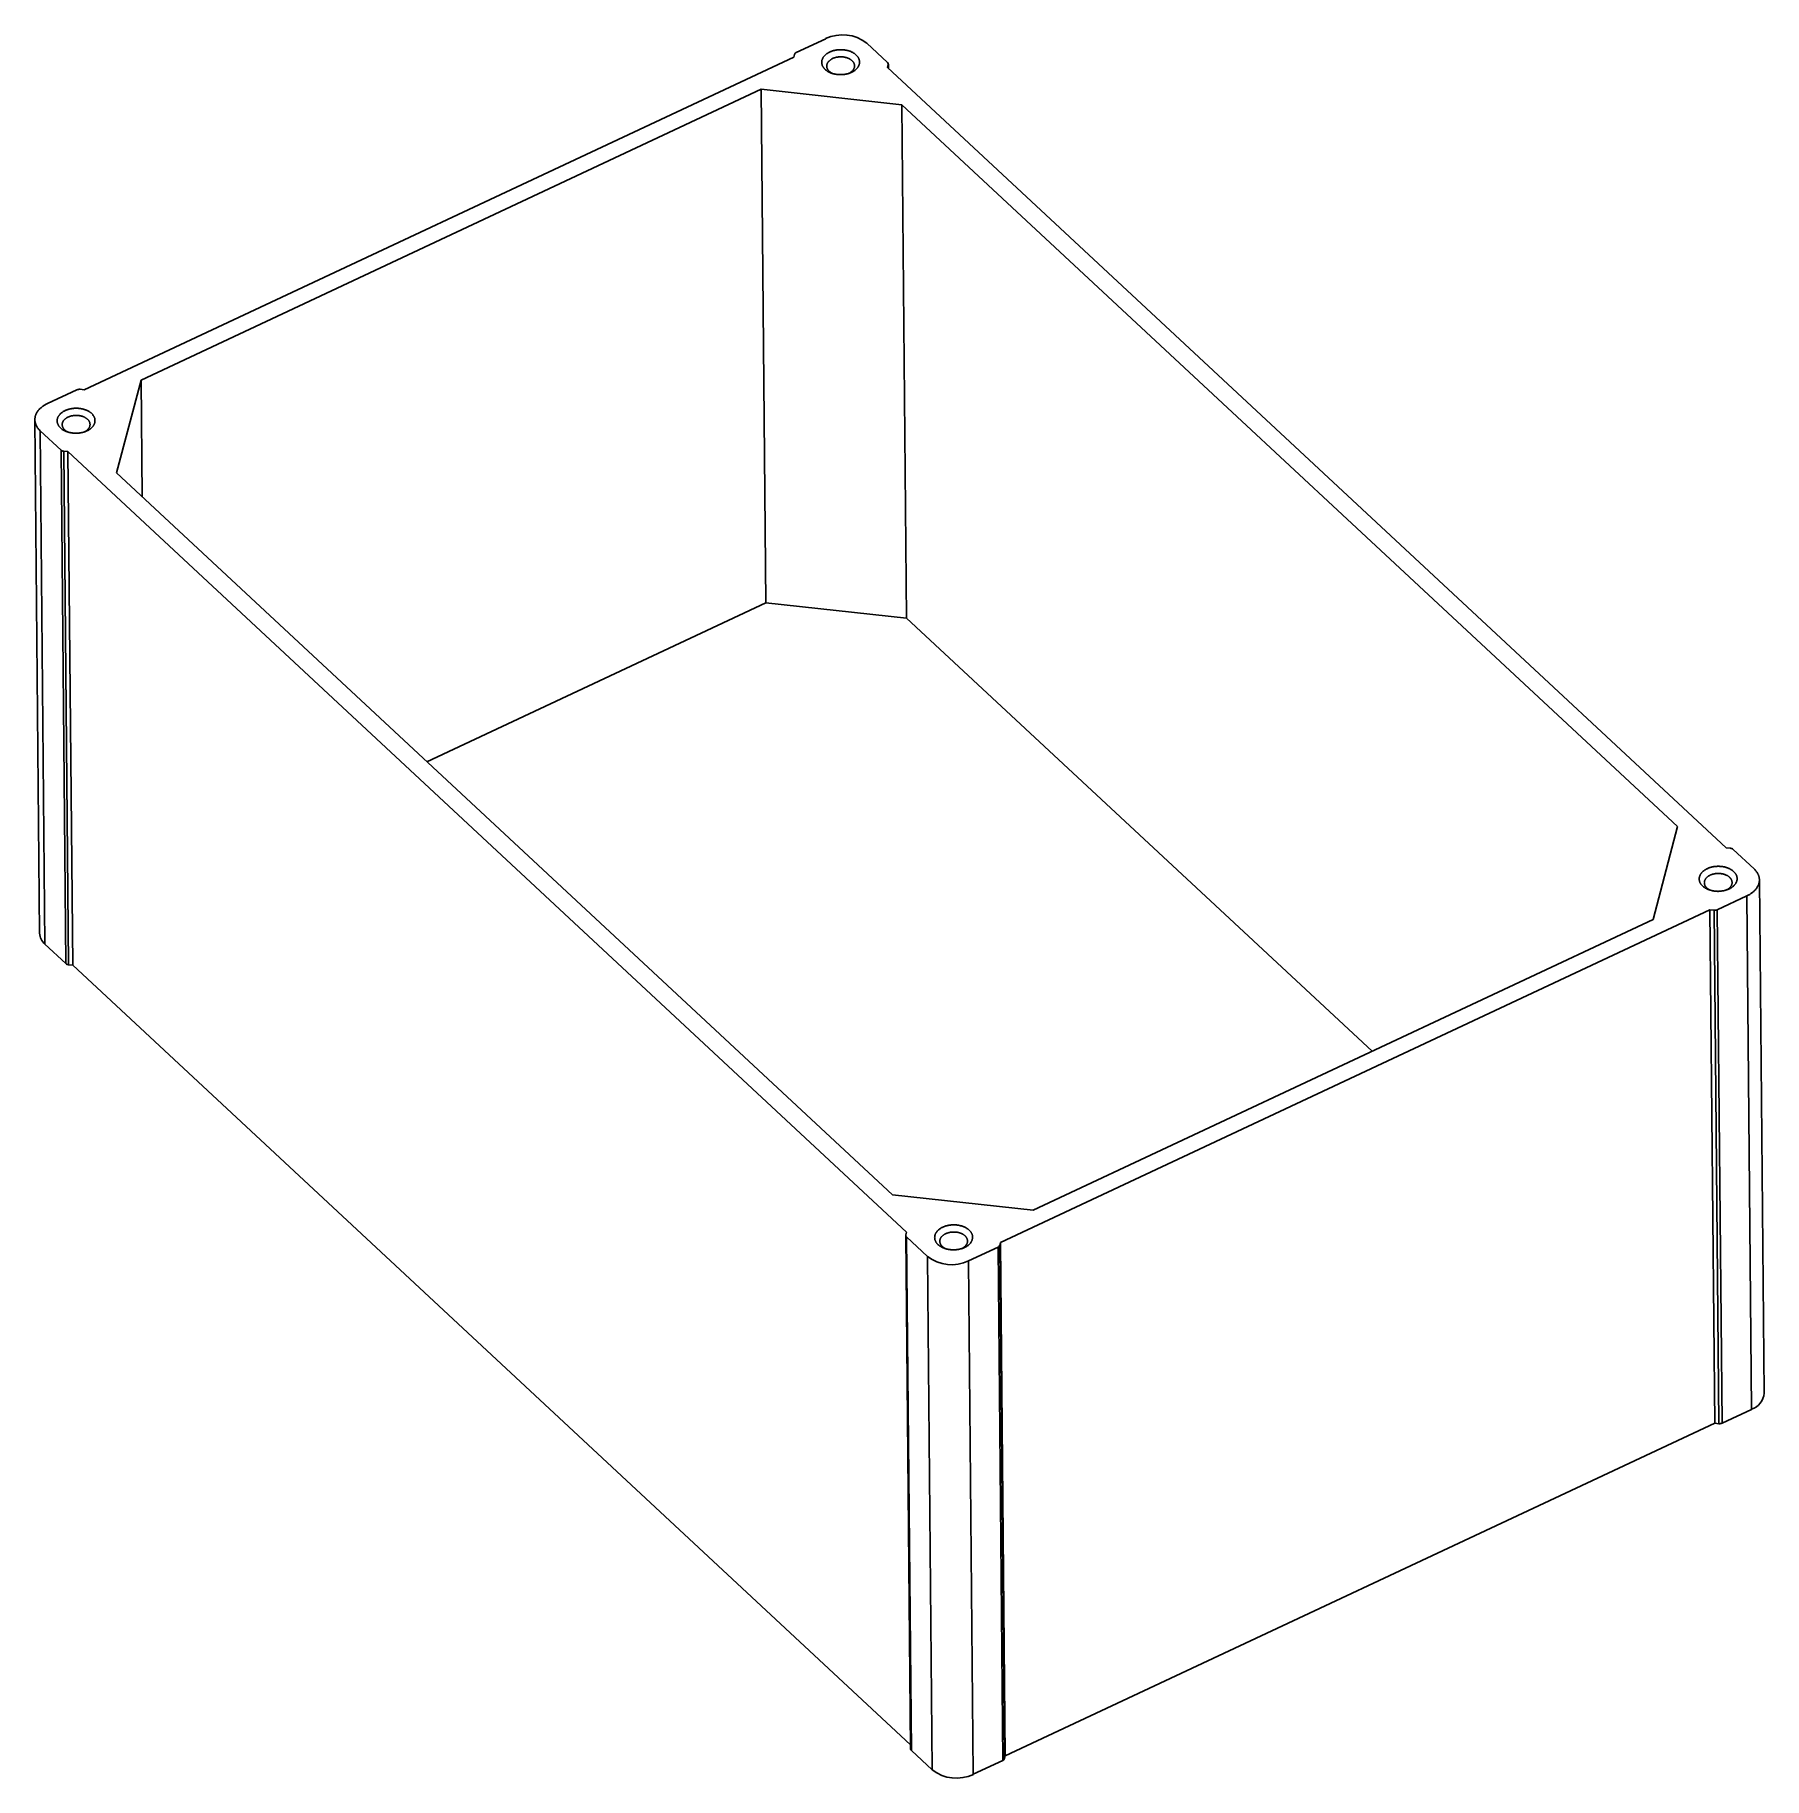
# Model space of a CAD drawing. Header units: millimetres. Extents: x -103 to 103, y -103 to 103.
import ezdxf

# ---------------------------------------------------------------- set-up
doc = ezdxf.new("R2010")
doc.units = ezdxf.units.MM

msp = doc.modelspace()

# ---------------------------------------------------------------- linework, layer by layer
at = {"color": 7, "linetype": 'Continuous', "lineweight": 25}
for p, q in [((-12.27, 101.37), (-8.76, 103.01)), ((-3.89, 102.48), (-1.42, 100.18)), ((-96.79, 61.34), (-12.56, 100.83)), ((-12.56, 100.83), (-12.48, 101.15)), ((-1.33, 99.94), (-1.42, 99.61)), ((-1.42, 99.61), (98.16, 6.96)), ((-1.33, 99.53), (-1.33, 99.94)), ((-1.32, 99.52), (-1.32, 99.99)), ((-90.03, 62.49), (-16.44, 97)), ((-16.44, 97), (0.28, 95.17)), ((-15.87, 36.05), (-16.44, 97)), ((0.28, 95.17), (92.37, 9.48)), ((0.85, 34.22), (0.28, 95.17)), ((-92.94, 51.46), (-90.03, 62.49)), ((-89.91, 48.64), (-90.03, 62.49)), ((-101.16, 59.69), (-97.65, 61.34)), ((-97.28, 61.39), (-96.79, 61.34)), ((-102.65, 57.78), (-102.08, -3.17)), ((-99.54, 54.17), (-102.01, 56.47)), ((-101.45, -4.48), (-102.01, 56.47)), ((-98.98, -6.77), (-99.54, 54.17)), ((-98.72, 53.99), (-99.22, 54.04)), ((-98.65, -6.91), (-99.22, 54.04)), ((0.85, -38.66), (-98.72, 53.99)), ((-98.16, -6.96), (-98.72, 53.99)), ((-0.85, -34.22), (-92.94, 51.46)), ((-56.1, 17.19), (-15.87, 36.05)), ((-15.87, 36.05), (0.85, 34.22)), ((0.85, 34.22), (56.1, -17.19)), ((92.37, 9.48), (89.47, -1.54)), ((98.16, 6.96), (98.65, 6.91)), ((98.98, 6.77), (101.45, 4.48)), ((102.65, -57.78), (102.08, 3.17)), ((100.6, 1.26), (97.09, -0.39)), ((101.16, -59.69), (100.6, 1.26)), ((96.22, -0.39), (12, -39.88)), ((89.47, -1.54), (15.87, -36.05)), ((96.71, -0.44), (96.22, -0.39)), ((96.79, -61.34), (96.22, -0.39)), ((97.28, -61.39), (96.71, -0.44)), ((97.65, -61.34), (97.09, -0.39)), ((-98.98, -6.77), (-101.45, -4.48)), ((-98.16, -6.96), (-98.65, -6.91)), ((1.32, -99.52), (-98.16, -6.96)), ((15.87, -36.05), (-0.85, -34.22)), ((0.76, -39.05), (1.32, -99.99)), ((0.77, -38.99), (0.85, -38.66)), ((3.32, -41.53), (0.85, -39.23)), ((1.42, -100.18), (0.85, -39.23)), ((11.71, -40.42), (8.2, -42.06)), ((12.27, -101.37), (11.71, -40.42)), ((12, -39.88), (11.91, -40.2)), ((12.48, -101.15), (11.91, -40.2)), ((12.56, -100.83), (12, -39.88)), ((3.89, -102.48), (3.32, -41.53)), ((8.76, -103.01), (8.2, -42.06)), ((101.16, -59.69), (97.65, -61.34)), ((96.79, -61.34), (12.56, -100.83)), ((97.28, -61.39), (96.79, -61.34)), ((3.89, -102.48), (1.42, -100.18)), ((12.27, -101.37), (8.76, -103.01)), ((12.56, -100.83), (12.48, -101.15))]:
    msp.add_line(p, q, dxfattribs=at)
at = {"color": 7, "linetype": 'Continuous', "lineweight": 25, "flags": 128}
for points in [[(-5.7, 99.02), (-5.75, 98.99), (-5.81, 98.96), (-5.88, 98.94), (-5.94, 98.92), (-6, 98.89), (-6.07, 98.87), (-6.13, 98.85), (-6.2, 98.84), (-6.27, 98.82), (-6.33, 98.81), (-6.4, 98.79), (-6.47, 98.78), (-6.54, 98.77), (-6.61, 98.76), (-6.68, 98.75), (-6.75, 98.75), (-6.82, 98.74), (-6.9, 98.74), (-6.97, 98.74), (-7.04, 98.74), (-7.11, 98.74), (-7.18, 98.74), (-7.25, 98.75), (-7.32, 98.75), (-7.39, 98.76), (-7.46, 98.77), (-7.53, 98.78), (-7.6, 98.79), (-7.67, 98.8), (-7.74, 98.82), (-7.8, 98.83), (-7.87, 98.85), (-7.94, 98.87), (-8, 98.89), (-8.06, 98.91), (-8.13, 98.93), (-8.19, 98.96), (-8.25, 98.98), (-8.31, 99.01), (-8.36, 99.04), (-8.42, 99.07), (-8.47, 99.1), (-8.53, 99.13), (-8.58, 99.16), (-8.63, 99.19), (-8.68, 99.23), (-8.72, 99.26), (-8.77, 99.3), (-8.81, 99.34), (-8.85, 99.38), (-8.89, 99.42), (-8.93, 99.46), (-8.96, 99.5), (-9, 99.54), (-9.03, 99.58), (-9.06, 99.62), (-9.08, 99.67), (-9.11, 99.71), (-9.13, 99.75), (-9.15, 99.8), (-9.17, 99.84), (-9.19, 99.89), (-9.2, 99.94), (-9.21, 99.98), (-9.22, 100.03), (-9.23, 100.08), (-9.24, 100.12), (-9.24, 100.17), (-9.24, 100.22), (-9.24, 100.26), (-9.23, 100.31), (-9.23, 100.36), (-9.22, 100.4), (-9.21, 100.45), (-9.2, 100.5), (-9.18, 100.54), (-9.16, 100.59), (-9.15, 100.63), (-9.12, 100.68), (-9.1, 100.72), (-9.07, 100.77), (-9.05, 100.81), (-9.02, 100.85), (-8.98, 100.9), (-8.95, 100.94), (-8.91, 100.98), (-8.88, 101.02), (-8.84, 101.06), (-8.79, 101.1), (-8.75, 101.13), (-8.71, 101.17), (-8.66, 101.21), (-8.61, 101.24), (-8.56, 101.27), (-8.51, 101.31), (-8.45, 101.34), (-8.4, 101.37), (-8.34, 101.4), (-8.29, 101.43), (-8.23, 101.45), (-8.17, 101.48), (-8.1, 101.5), (-8.04, 101.52), (-7.98, 101.55), (-7.91, 101.57), (-7.85, 101.59), (-7.78, 101.6), (-7.71, 101.62), (-7.65, 101.63), (-7.58, 101.65), (-7.51, 101.66), (-7.44, 101.67), (-7.37, 101.68), (-7.3, 101.69), (-7.23, 101.69), (-7.16, 101.7), (-7.08, 101.7), (-7.01, 101.7), (-6.94, 101.7), (-6.87, 101.7), (-6.8, 101.7), (-6.73, 101.69), (-6.66, 101.69), (-6.59, 101.68), (-6.52, 101.67), (-6.45, 101.66), (-6.38, 101.65), (-6.31, 101.64), (-6.24, 101.62), (-6.18, 101.61), (-6.11, 101.59), (-6.04, 101.57), (-5.98, 101.55), (-5.92, 101.53), (-5.85, 101.51), (-5.79, 101.48), (-5.73, 101.46), (-5.68, 101.43), (-5.62, 101.4), (-5.56, 101.37), (-5.51, 101.34), (-5.45, 101.31), (-5.4, 101.28), (-5.35, 101.25), (-5.31, 101.21), (-5.26, 101.18), (-5.21, 101.14), (-5.17, 101.1), (-5.13, 101.06), (-5.09, 101.02), (-5.05, 100.98), (-5.02, 100.94), (-4.98, 100.9), (-4.95, 100.86), (-4.92, 100.82), (-4.9, 100.77), (-4.87, 100.73), (-4.85, 100.69), (-4.83, 100.64), (-4.81, 100.6), (-4.79, 100.55), (-4.78, 100.5), (-4.77, 100.46), (-4.76, 100.41), (-4.75, 100.36), (-4.74, 100.32), (-4.74, 100.27), (-4.74, 100.22), (-4.74, 100.18), (-4.75, 100.13), (-4.75, 100.08), (-4.76, 100.04), (-4.77, 99.99), (-4.78, 99.94), (-4.8, 99.9), (-4.82, 99.85), (-4.83, 99.81), (-4.86, 99.76), (-4.88, 99.72), (-4.91, 99.67), (-4.93, 99.63), (-4.96, 99.59), (-5, 99.54), (-5.03, 99.5), (-5.07, 99.46), (-5.1, 99.42), (-5.14, 99.38), (-5.19, 99.34), (-5.23, 99.31), (-5.27, 99.27), (-5.32, 99.23), (-5.37, 99.2), (-5.42, 99.17), (-5.47, 99.13), (-5.53, 99.1), (-5.58, 99.07), (-5.64, 99.04), (-5.7, 99.02)], [(-6.05, 98.88), (-6.04, 98.88), (-5.99, 98.91), (-5.94, 98.93), (-5.89, 98.96), (-5.85, 98.99), (-5.8, 99.02), (-5.76, 99.05), (-5.72, 99.08), (-5.68, 99.11), (-5.65, 99.14), (-5.61, 99.17), (-5.58, 99.21), (-5.55, 99.24), (-5.52, 99.28), (-5.49, 99.31), (-5.47, 99.35), (-5.45, 99.39), (-5.42, 99.43), (-5.41, 99.46), (-5.39, 99.5), (-5.38, 99.54), (-5.36, 99.58), (-5.35, 99.62), (-5.35, 99.66), (-5.34, 99.7), (-5.34, 99.74), (-5.34, 99.78), (-5.34, 99.82), (-5.34, 99.86), (-5.35, 99.9), (-5.35, 99.94), (-5.37, 99.98), (-5.38, 100.02), (-5.39, 100.06), (-5.41, 100.1), (-5.43, 100.14), (-5.45, 100.17), (-5.47, 100.21), (-5.5, 100.25), (-5.53, 100.28), (-5.55, 100.32), (-5.59, 100.35), (-5.62, 100.38), (-5.65, 100.42), (-5.69, 100.45), (-5.73, 100.48), (-5.77, 100.51), (-5.81, 100.54), (-5.86, 100.57), (-5.9, 100.59), (-5.95, 100.62), (-6, 100.64), (-6.05, 100.67), (-6.1, 100.69), (-6.15, 100.71), (-6.2, 100.73), (-6.26, 100.75), (-6.31, 100.76), (-6.37, 100.78), (-6.42, 100.79), (-6.48, 100.81), (-6.54, 100.82), (-6.6, 100.83), (-6.66, 100.84), (-6.72, 100.84), (-6.78, 100.85), (-6.84, 100.85), (-6.9, 100.85), (-6.96, 100.86), (-7.02, 100.85), (-7.08, 100.85), (-7.14, 100.85), (-7.2, 100.84), (-7.26, 100.84), (-7.32, 100.83), (-7.38, 100.82), (-7.44, 100.81), (-7.5, 100.8), (-7.56, 100.78), (-7.62, 100.77), (-7.67, 100.75), (-7.73, 100.74), (-7.78, 100.72), (-7.83, 100.7), (-7.89, 100.68), (-7.94, 100.65), (-7.98, 100.63), (-8.03, 100.6), (-8.08, 100.58), (-8.12, 100.55), (-8.17, 100.52), (-8.21, 100.49), (-8.25, 100.46), (-8.29, 100.43), (-8.32, 100.4), (-8.36, 100.36), (-8.39, 100.33), (-8.42, 100.3), (-8.45, 100.26), (-8.48, 100.22), (-8.5, 100.19), (-8.53, 100.15), (-8.55, 100.11), (-8.57, 100.07), (-8.58, 100.03), (-8.6, 100), (-8.61, 99.96), (-8.62, 99.92), (-8.63, 99.88), (-8.63, 99.84), (-8.64, 99.8), (-8.64, 99.76), (-8.63, 99.72), (-8.63, 99.68), (-8.63, 99.64), (-8.62, 99.6), (-8.61, 99.56), (-8.59, 99.52), (-8.58, 99.48), (-8.56, 99.44), (-8.54, 99.4), (-8.52, 99.36), (-8.5, 99.33), (-8.47, 99.29), (-8.45, 99.26), (-8.42, 99.22), (-8.39, 99.19), (-8.35, 99.15), (-8.32, 99.12), (-8.28, 99.09), (-8.24, 99.06), (-8.2, 99.03), (-8.16, 99), (-8.12, 98.97), (-8.07, 98.94), (-8.02, 98.92), (-7.98, 98.89), (-7.93, 98.87), (-7.91, 98.86)], [(-102.01, 56.47), (-102.06, 56.52), (-102.11, 56.57), (-102.16, 56.62), (-102.2, 56.67), (-102.24, 56.72), (-102.28, 56.77), (-102.32, 56.83), (-102.36, 56.88), (-102.39, 56.93), (-102.43, 56.99), (-102.46, 57.04), (-102.48, 57.1), (-102.51, 57.15), (-102.53, 57.21), (-102.55, 57.26), (-102.57, 57.32), (-102.59, 57.38), (-102.61, 57.44), (-102.62, 57.49), (-102.63, 57.55), (-102.64, 57.61), (-102.64, 57.67), (-102.65, 57.73), (-102.65, 57.78), (-102.65, 57.84), (-102.65, 57.9), (-102.64, 57.96), (-102.63, 58.02), (-102.62, 58.08), (-102.61, 58.13), (-102.6, 58.19), (-102.58, 58.25), (-102.56, 58.31), (-102.54, 58.36), (-102.52, 58.42), (-102.49, 58.48), (-102.47, 58.53), (-102.44, 58.59), (-102.41, 58.64), (-102.37, 58.7), (-102.34, 58.75), (-102.3, 58.8), (-102.26, 58.86), (-102.22, 58.91), (-102.18, 58.96), (-102.13, 59.01), (-102.08, 59.06), (-102.03, 59.11), (-101.98, 59.16), (-101.93, 59.2), (-101.87, 59.25), (-101.82, 59.29), (-101.76, 59.34), (-101.7, 59.38), (-101.64, 59.42), (-101.57, 59.47), (-101.51, 59.51), (-101.44, 59.54), (-101.38, 59.58), (-101.31, 59.62), (-101.24, 59.66), (-101.16, 59.69)], [(-96.46, 56.46), (-96.52, 56.43), (-96.58, 56.41), (-96.64, 56.38), (-96.7, 56.36), (-96.77, 56.34), (-96.83, 56.32), (-96.9, 56.3), (-96.96, 56.28), (-97.03, 56.26), (-97.1, 56.25), (-97.17, 56.24), (-97.24, 56.22), (-97.31, 56.21), (-97.38, 56.2), (-97.45, 56.2), (-97.52, 56.19), (-97.59, 56.19), (-97.66, 56.18), (-97.73, 56.18), (-97.8, 56.18), (-97.88, 56.18), (-97.95, 56.19), (-98.02, 56.19), (-98.09, 56.2), (-98.16, 56.2), (-98.23, 56.21), (-98.3, 56.22), (-98.37, 56.23), (-98.44, 56.25), (-98.5, 56.26), (-98.57, 56.28), (-98.64, 56.29), (-98.7, 56.31), (-98.77, 56.33), (-98.83, 56.36), (-98.89, 56.38), (-98.95, 56.4), (-99.01, 56.43), (-99.07, 56.45), (-99.13, 56.48), (-99.18, 56.51), (-99.24, 56.54), (-99.29, 56.57), (-99.34, 56.6), (-99.39, 56.64), (-99.44, 56.67), (-99.49, 56.71), (-99.53, 56.74), (-99.58, 56.78), (-99.62, 56.82), (-99.66, 56.86), (-99.69, 56.9), (-99.73, 56.94), (-99.76, 56.98), (-99.79, 57.02), (-99.82, 57.07), (-99.85, 57.11), (-99.87, 57.15), (-99.9, 57.2), (-99.92, 57.24), (-99.94, 57.29), (-99.95, 57.33), (-99.97, 57.38), (-99.98, 57.43), (-99.99, 57.47), (-100, 57.52), (-100, 57.57), (-100.01, 57.61), (-100.01, 57.66), (-100, 57.71), (-100, 57.75), (-99.99, 57.8), (-99.99, 57.85), (-99.98, 57.89), (-99.96, 57.94), (-99.95, 57.99), (-99.93, 58.03), (-99.91, 58.08), (-99.89, 58.12), (-99.87, 58.17), (-99.84, 58.21), (-99.81, 58.25), (-99.78, 58.3), (-99.75, 58.34), (-99.72, 58.38), (-99.68, 58.42), (-99.64, 58.46), (-99.6, 58.5), (-99.56, 58.54), (-99.52, 58.58), (-99.47, 58.61), (-99.42, 58.65), (-99.38, 58.68), (-99.33, 58.72), (-99.27, 58.75), (-99.22, 58.78), (-99.17, 58.81), (-99.11, 58.84), (-99.05, 58.87), (-98.99, 58.9), (-98.93, 58.92), (-98.87, 58.94), (-98.81, 58.97), (-98.74, 58.99), (-98.68, 59.01), (-98.61, 59.03), (-98.55, 59.05), (-98.48, 59.06), (-98.41, 59.08), (-98.34, 59.09), (-98.27, 59.1), (-98.21, 59.11), (-98.13, 59.12), (-98.06, 59.13), (-97.99, 59.14), (-97.92, 59.14), (-97.85, 59.14), (-97.78, 59.14), (-97.71, 59.15), (-97.64, 59.14), (-97.57, 59.14), (-97.49, 59.14), (-97.42, 59.13), (-97.35, 59.12), (-97.28, 59.11), (-97.21, 59.1), (-97.14, 59.09), (-97.08, 59.08), (-97.01, 59.06), (-96.94, 59.05), (-96.88, 59.03), (-96.81, 59.01), (-96.75, 58.99), (-96.68, 58.97), (-96.62, 58.95), (-96.56, 58.92), (-96.5, 58.9), (-96.44, 58.87), (-96.38, 58.84), (-96.33, 58.82), (-96.27, 58.79), (-96.22, 58.75), (-96.17, 58.72), (-96.12, 58.69), (-96.07, 58.65), (-96.02, 58.62), (-95.98, 58.58), (-95.94, 58.54), (-95.9, 58.51), (-95.86, 58.47), (-95.82, 58.43), (-95.78, 58.39), (-95.75, 58.35), (-95.72, 58.3), (-95.69, 58.26), (-95.66, 58.22), (-95.64, 58.17), (-95.61, 58.13), (-95.59, 58.08), (-95.58, 58.04), (-95.56, 57.99), (-95.54, 57.95), (-95.53, 57.9), (-95.52, 57.85), (-95.52, 57.81), (-95.51, 57.76), (-95.51, 57.71), (-95.51, 57.67), (-95.51, 57.62), (-95.51, 57.57), (-95.52, 57.53), (-95.53, 57.48), (-95.54, 57.43), (-95.55, 57.39), (-95.56, 57.34), (-95.58, 57.29), (-95.6, 57.25), (-95.62, 57.2), (-95.65, 57.16), (-95.67, 57.12), (-95.7, 57.07), (-95.73, 57.03), (-95.76, 56.99), (-95.8, 56.95), (-95.83, 56.91), (-95.87, 56.87), (-95.91, 56.83), (-95.95, 56.79), (-96, 56.75), (-96.04, 56.71), (-96.09, 56.68), (-96.14, 56.64), (-96.19, 56.61), (-96.24, 56.58), (-96.29, 56.55), (-96.35, 56.52), (-96.4, 56.49), (-96.46, 56.46)], [(-96.82, 56.32), (-96.8, 56.33), (-96.75, 56.35), (-96.71, 56.38), (-96.66, 56.4), (-96.61, 56.43), (-96.57, 56.46), (-96.53, 56.49), (-96.49, 56.52), (-96.45, 56.55), (-96.41, 56.58), (-96.38, 56.62), (-96.35, 56.65), (-96.32, 56.69), (-96.29, 56.72), (-96.26, 56.76), (-96.23, 56.79), (-96.21, 56.83), (-96.19, 56.87), (-96.17, 56.91), (-96.16, 56.95), (-96.14, 56.98), (-96.13, 57.02), (-96.12, 57.06), (-96.11, 57.1), (-96.11, 57.14), (-96.1, 57.18), (-96.1, 57.22), (-96.1, 57.26), (-96.11, 57.3), (-96.11, 57.34), (-96.12, 57.38), (-96.13, 57.42), (-96.14, 57.46), (-96.16, 57.5), (-96.18, 57.54), (-96.19, 57.58), (-96.22, 57.62), (-96.24, 57.65), (-96.26, 57.69), (-96.29, 57.73), (-96.32, 57.76), (-96.35, 57.79), (-96.39, 57.83), (-96.42, 57.86), (-96.46, 57.89), (-96.5, 57.92), (-96.54, 57.95), (-96.58, 57.98), (-96.62, 58.01), (-96.67, 58.04), (-96.71, 58.06), (-96.76, 58.09), (-96.81, 58.11), (-96.86, 58.13), (-96.91, 58.15), (-96.97, 58.17), (-97.02, 58.19), (-97.08, 58.21), (-97.13, 58.22), (-97.19, 58.24), (-97.25, 58.25), (-97.31, 58.26), (-97.37, 58.27), (-97.42, 58.28), (-97.48, 58.29), (-97.54, 58.29), (-97.61, 58.29), (-97.67, 58.3), (-97.73, 58.3), (-97.79, 58.3), (-97.85, 58.3), (-97.91, 58.29), (-97.97, 58.29), (-98.03, 58.28), (-98.09, 58.27), (-98.15, 58.26), (-98.21, 58.25), (-98.27, 58.24), (-98.32, 58.23), (-98.38, 58.21), (-98.44, 58.2), (-98.49, 58.18), (-98.55, 58.16), (-98.6, 58.14), (-98.65, 58.12), (-98.7, 58.1), (-98.75, 58.07), (-98.8, 58.05), (-98.85, 58.02), (-98.89, 57.99), (-98.93, 57.96), (-98.98, 57.93), (-99.02, 57.9), (-99.05, 57.87), (-99.09, 57.84), (-99.13, 57.81), (-99.16, 57.77), (-99.19, 57.74), (-99.22, 57.7), (-99.24, 57.67), (-99.27, 57.63), (-99.29, 57.59), (-99.31, 57.55), (-99.33, 57.52), (-99.35, 57.48), (-99.36, 57.44), (-99.37, 57.4), (-99.38, 57.36), (-99.39, 57.32), (-99.4, 57.28), (-99.4, 57.24), (-99.4, 57.2), (-99.4, 57.16), (-99.4, 57.12), (-99.39, 57.08), (-99.38, 57.04), (-99.37, 57), (-99.36, 56.96), (-99.35, 56.92), (-99.33, 56.88), (-99.31, 56.85), (-99.29, 56.81), (-99.27, 56.77), (-99.24, 56.73), (-99.21, 56.7), (-99.18, 56.66), (-99.15, 56.63), (-99.12, 56.6), (-99.08, 56.56), (-99.05, 56.53), (-99.01, 56.5), (-98.97, 56.47), (-98.93, 56.44), (-98.88, 56.41), (-98.84, 56.39), (-98.79, 56.36), (-98.74, 56.34), (-98.69, 56.31), (-98.67, 56.3)], [(98.49, 2.08), (98.43, 2.05), (98.37, 2.03), (98.3, 2), (98.24, 1.98), (98.18, 1.96), (98.11, 1.94), (98.05, 1.92), (97.98, 1.9), (97.91, 1.89), (97.85, 1.87), (97.78, 1.86), (97.71, 1.85), (97.64, 1.84), (97.57, 1.83), (97.5, 1.82), (97.43, 1.81), (97.36, 1.81), (97.29, 1.81), (97.21, 1.8), (97.14, 1.8), (97.07, 1.81), (97, 1.81), (96.93, 1.81), (96.86, 1.82), (96.79, 1.83), (96.72, 1.83), (96.65, 1.85), (96.58, 1.86), (96.51, 1.87), (96.44, 1.88), (96.38, 1.9), (96.31, 1.92), (96.24, 1.94), (96.18, 1.96), (96.12, 1.98), (96.06, 2), (95.99, 2.02), (95.93, 2.05), (95.88, 2.08), (95.82, 2.1), (95.76, 2.13), (95.71, 2.16), (95.66, 2.19), (95.6, 2.23), (95.55, 2.26), (95.51, 2.3), (95.46, 2.33), (95.41, 2.37), (95.37, 2.4), (95.33, 2.44), (95.29, 2.48), (95.25, 2.52), (95.22, 2.56), (95.19, 2.6), (95.15, 2.65), (95.12, 2.69), (95.1, 2.73), (95.07, 2.78), (95.05, 2.82), (95.03, 2.86), (95.01, 2.91), (94.99, 2.96), (94.98, 3), (94.97, 3.05), (94.96, 3.09), (94.95, 3.14), (94.94, 3.19), (94.94, 3.24), (94.94, 3.28), (94.94, 3.33), (94.95, 3.38), (94.95, 3.42), (94.96, 3.47), (94.97, 3.52), (94.98, 3.56), (95, 3.61), (95.02, 3.65), (95.04, 3.7), (95.06, 3.74), (95.08, 3.79), (95.11, 3.83), (95.13, 3.88), (95.16, 3.92), (95.2, 3.96), (95.23, 4), (95.27, 4.04), (95.3, 4.08), (95.34, 4.12), (95.39, 4.16), (95.43, 4.2), (95.48, 4.24), (95.52, 4.27), (95.57, 4.31), (95.62, 4.34), (95.67, 4.37), (95.73, 4.4), (95.78, 4.43), (95.84, 4.46), (95.9, 4.49), (95.95, 4.52), (96.01, 4.54), (96.08, 4.57), (96.14, 4.59), (96.2, 4.61), (96.27, 4.63), (96.33, 4.65), (96.4, 4.67), (96.47, 4.69), (96.53, 4.7), (96.6, 4.71), (96.67, 4.73), (96.74, 4.74), (96.81, 4.74), (96.88, 4.75), (96.95, 4.76), (97.02, 4.76), (97.1, 4.77), (97.17, 4.77), (97.24, 4.77), (97.31, 4.77), (97.38, 4.76), (97.45, 4.76), (97.52, 4.75), (97.59, 4.75), (97.66, 4.74), (97.73, 4.73), (97.8, 4.72), (97.87, 4.7), (97.94, 4.69), (98.01, 4.67), (98.07, 4.65), (98.14, 4.64), (98.2, 4.62), (98.26, 4.59), (98.33, 4.57), (98.39, 4.55), (98.45, 4.52), (98.51, 4.5), (98.56, 4.47), (98.62, 4.44), (98.67, 4.41), (98.73, 4.38), (98.78, 4.34), (98.83, 4.31), (98.88, 4.28), (98.92, 4.24), (98.97, 4.21), (99.01, 4.17), (99.05, 4.13), (99.09, 4.09), (99.13, 4.05), (99.16, 4.01), (99.2, 3.97), (99.23, 3.93), (99.26, 3.88), (99.28, 3.84), (99.31, 3.8), (99.33, 3.75), (99.35, 3.71), (99.37, 3.66), (99.39, 3.62), (99.4, 3.57), (99.41, 3.52), (99.42, 3.48), (99.43, 3.43), (99.44, 3.38), (99.44, 3.34), (99.44, 3.29), (99.44, 3.24), (99.44, 3.2), (99.43, 3.15), (99.42, 3.1), (99.41, 3.06), (99.4, 3.01), (99.38, 2.96), (99.37, 2.92), (99.35, 2.87), (99.32, 2.83), (99.3, 2.78), (99.27, 2.74), (99.25, 2.7), (99.22, 2.65), (99.18, 2.61), (99.15, 2.57), (99.11, 2.53), (99.08, 2.49), (99.04, 2.45), (99, 2.41), (98.95, 2.37), (98.91, 2.34), (98.86, 2.3), (98.81, 2.27), (98.76, 2.23), (98.71, 2.2), (98.65, 2.17), (98.6, 2.14), (98.54, 2.11), (98.49, 2.08)], [(101.45, 4.48), (101.5, 4.43), (101.54, 4.38), (101.59, 4.33), (101.64, 4.28), (101.68, 4.23), (101.72, 4.18), (101.76, 4.12), (101.79, 4.07), (101.83, 4.02), (101.86, 3.96), (101.89, 3.91), (101.92, 3.85), (101.94, 3.8), (101.97, 3.74), (101.99, 3.68), (102.01, 3.63), (102.03, 3.57), (102.04, 3.51), (102.05, 3.46), (102.06, 3.4), (102.07, 3.34), (102.08, 3.28), (102.08, 3.22), (102.08, 3.16), (102.08, 3.11), (102.08, 3.05), (102.08, 2.99), (102.07, 2.93), (102.06, 2.87), (102.05, 2.82), (102.03, 2.76), (102.02, 2.7), (102, 2.64), (101.98, 2.59), (101.95, 2.53), (101.93, 2.47), (101.9, 2.42), (101.87, 2.36), (101.84, 2.31), (101.81, 2.25), (101.77, 2.2), (101.73, 2.15), (101.69, 2.09), (101.65, 2.04), (101.61, 1.99), (101.56, 1.94), (101.52, 1.89), (101.47, 1.84), (101.42, 1.79), (101.36, 1.75), (101.31, 1.7), (101.25, 1.66), (101.19, 1.61), (101.13, 1.57), (101.07, 1.53), (101.01, 1.48), (100.94, 1.44), (100.88, 1.4), (100.81, 1.37), (100.74, 1.33), (100.67, 1.29), (100.6, 1.26)], [(98.13, 1.94), (98.14, 1.95), (98.19, 1.97), (98.24, 2), (98.29, 2.03), (98.33, 2.05), (98.38, 2.08), (98.42, 2.11), (98.46, 2.14), (98.5, 2.17), (98.53, 2.21), (98.57, 2.24), (98.6, 2.27), (98.63, 2.31), (98.66, 2.34), (98.69, 2.38), (98.71, 2.42), (98.74, 2.45), (98.76, 2.49), (98.77, 2.53), (98.79, 2.57), (98.81, 2.61), (98.82, 2.65), (98.83, 2.69), (98.84, 2.73), (98.84, 2.77), (98.84, 2.81), (98.84, 2.85), (98.84, 2.89), (98.84, 2.93), (98.83, 2.97), (98.83, 3.01), (98.82, 3.05), (98.8, 3.09), (98.79, 3.12), (98.77, 3.16), (98.75, 3.2), (98.73, 3.24), (98.71, 3.28), (98.68, 3.31), (98.66, 3.35), (98.63, 3.38), (98.59, 3.42), (98.56, 3.45), (98.53, 3.48), (98.49, 3.52), (98.45, 3.55), (98.41, 3.58), (98.37, 3.6), (98.32, 3.63), (98.28, 3.66), (98.23, 3.68), (98.18, 3.71), (98.14, 3.73), (98.08, 3.75), (98.03, 3.78), (97.98, 3.79), (97.93, 3.81), (97.87, 3.83), (97.81, 3.85), (97.76, 3.86), (97.7, 3.87), (97.64, 3.88), (97.58, 3.89), (97.52, 3.9), (97.46, 3.91), (97.4, 3.91), (97.34, 3.92), (97.28, 3.92), (97.22, 3.92), (97.16, 3.92), (97.1, 3.92), (97.04, 3.92), (96.98, 3.91), (96.92, 3.9), (96.86, 3.9), (96.8, 3.89), (96.74, 3.88), (96.68, 3.86), (96.62, 3.85), (96.57, 3.84), (96.51, 3.82), (96.45, 3.8), (96.4, 3.78), (96.35, 3.76), (96.3, 3.74), (96.25, 3.72), (96.2, 3.69), (96.15, 3.67), (96.1, 3.64), (96.06, 3.62), (96.01, 3.59), (95.97, 3.56), (95.93, 3.53), (95.89, 3.5), (95.86, 3.46), (95.82, 3.43), (95.79, 3.4), (95.76, 3.36), (95.73, 3.33), (95.7, 3.29), (95.68, 3.25), (95.65, 3.22), (95.63, 3.18), (95.61, 3.14), (95.6, 3.1), (95.58, 3.06), (95.57, 3.02), (95.56, 2.98), (95.55, 2.94), (95.55, 2.9), (95.55, 2.86), (95.54, 2.82), (95.55, 2.78), (95.55, 2.74), (95.56, 2.7), (95.56, 2.66), (95.57, 2.62), (95.59, 2.58), (95.6, 2.54), (95.62, 2.51), (95.64, 2.47), (95.66, 2.43), (95.68, 2.39), (95.71, 2.36), (95.73, 2.32), (95.76, 2.29), (95.8, 2.25), (95.83, 2.22), (95.86, 2.19), (95.9, 2.15), (95.94, 2.12), (95.98, 2.09), (96.02, 2.06), (96.07, 2.04), (96.11, 2.01), (96.16, 1.98), (96.21, 1.96), (96.25, 1.94), (96.27, 1.93)], [(7.72, -40.48), (7.66, -40.5), (7.6, -40.53), (7.54, -40.55), (7.48, -40.58), (7.41, -40.6), (7.35, -40.62), (7.28, -40.64), (7.22, -40.65), (7.15, -40.67), (7.08, -40.68), (7.01, -40.7), (6.94, -40.71), (6.87, -40.72), (6.8, -40.73), (6.73, -40.74), (6.66, -40.74), (6.59, -40.75), (6.52, -40.75), (6.45, -40.75), (6.38, -40.75), (6.31, -40.75), (6.23, -40.75), (6.16, -40.74), (6.09, -40.74), (6.02, -40.73), (5.95, -40.72), (5.88, -40.71), (5.81, -40.7), (5.74, -40.69), (5.68, -40.67), (5.61, -40.66), (5.54, -40.64), (5.48, -40.62), (5.41, -40.6), (5.35, -40.58), (5.29, -40.56), (5.23, -40.53), (5.17, -40.51), (5.11, -40.48), (5.05, -40.45), (5, -40.42), (4.94, -40.39), (4.89, -40.36), (4.84, -40.33), (4.79, -40.3), (4.74, -40.26), (4.69, -40.23), (4.65, -40.19), (4.61, -40.15), (4.56, -40.11), (4.53, -40.08), (4.49, -40.04), (4.45, -39.99), (4.42, -39.95), (4.39, -39.91), (4.36, -39.87), (4.33, -39.83), (4.31, -39.78), (4.28, -39.74), (4.26, -39.69), (4.24, -39.65), (4.23, -39.6), (4.21, -39.55), (4.2, -39.51), (4.19, -39.46), (4.18, -39.42), (4.18, -39.37), (4.18, -39.32), (4.17, -39.27), (4.18, -39.23), (4.18, -39.18), (4.19, -39.13), (4.19, -39.09), (4.2, -39.04), (4.22, -38.99), (4.23, -38.95), (4.25, -38.9), (4.27, -38.86), (4.29, -38.81), (4.31, -38.77), (4.34, -38.72), (4.37, -38.68), (4.4, -38.64), (4.43, -38.6), (4.46, -38.55), (4.5, -38.51), (4.54, -38.47), (4.58, -38.43), (4.62, -38.4), (4.66, -38.36), (4.71, -38.32), (4.76, -38.29), (4.8, -38.25), (4.86, -38.22), (4.91, -38.18), (4.96, -38.15), (5.02, -38.12), (5.07, -38.09), (5.13, -38.07), (5.19, -38.04), (5.25, -38.01), (5.31, -37.99), (5.37, -37.97), (5.44, -37.94), (5.5, -37.92), (5.57, -37.91), (5.63, -37.89), (5.7, -37.87), (5.77, -37.86), (5.84, -37.84), (5.91, -37.83), (5.98, -37.82), (6.05, -37.81), (6.12, -37.8), (6.19, -37.8), (6.26, -37.79), (6.33, -37.79), (6.4, -37.79), (6.47, -37.79), (6.54, -37.79), (6.62, -37.79), (6.69, -37.8), (6.76, -37.8), (6.83, -37.81), (6.9, -37.82), (6.97, -37.83), (7.04, -37.84), (7.1, -37.85), (7.17, -37.87), (7.24, -37.89), (7.31, -37.9), (7.37, -37.92), (7.43, -37.94), (7.5, -37.96), (7.56, -37.99), (7.62, -38.01), (7.68, -38.03), (7.74, -38.06), (7.8, -38.09), (7.85, -38.12), (7.91, -38.15), (7.96, -38.18), (8.01, -38.21), (8.06, -38.25), (8.11, -38.28), (8.16, -38.32), (8.2, -38.35), (8.24, -38.39), (8.28, -38.43), (8.32, -38.47), (8.36, -38.51), (8.4, -38.55), (8.43, -38.59), (8.46, -38.63), (8.49, -38.67), (8.52, -38.72), (8.54, -38.76), (8.57, -38.8), (8.59, -38.85), (8.61, -38.89), (8.62, -38.94), (8.64, -38.99), (8.65, -39.03), (8.66, -39.08), (8.67, -39.13), (8.67, -39.17), (8.67, -39.22), (8.67, -39.27), (8.67, -39.31), (8.67, -39.36), (8.66, -39.41), (8.65, -39.45), (8.64, -39.5), (8.63, -39.55), (8.62, -39.59), (8.6, -39.64), (8.58, -39.68), (8.56, -39.73), (8.53, -39.77), (8.51, -39.82), (8.48, -39.86), (8.45, -39.9), (8.42, -39.95), (8.38, -39.99), (8.35, -40.03), (8.31, -40.07), (8.27, -40.11), (8.23, -40.15), (8.19, -40.18), (8.14, -40.22), (8.09, -40.26), (8.04, -40.29), (7.99, -40.32), (7.94, -40.36), (7.89, -40.39), (7.83, -40.42), (7.78, -40.45), (7.72, -40.48)], [(7.37, -40.61), (7.38, -40.61), (7.43, -40.58), (7.48, -40.56), (7.52, -40.53), (7.57, -40.5), (7.61, -40.47), (7.65, -40.45), (7.69, -40.41), (7.73, -40.38), (7.77, -40.35), (7.8, -40.32), (7.83, -40.28), (7.87, -40.25), (7.89, -40.21), (7.92, -40.18), (7.95, -40.14), (7.97, -40.1), (7.99, -40.07), (8.01, -40.03), (8.03, -39.99), (8.04, -39.95), (8.05, -39.91), (8.06, -39.87), (8.07, -39.83), (8.07, -39.79), (8.08, -39.75), (8.08, -39.71), (8.08, -39.67), (8.07, -39.63), (8.07, -39.59), (8.06, -39.55), (8.05, -39.51), (8.04, -39.47), (8.02, -39.43), (8.01, -39.39), (7.99, -39.36), (7.97, -39.32), (7.94, -39.28), (7.92, -39.24), (7.89, -39.21), (7.86, -39.17), (7.83, -39.14), (7.8, -39.11), (7.76, -39.07), (7.72, -39.04), (7.68, -39.01), (7.64, -38.98), (7.6, -38.95), (7.56, -38.92), (7.51, -38.9), (7.47, -38.87), (7.42, -38.85), (7.37, -38.82), (7.32, -38.8), (7.27, -38.78), (7.21, -38.76), (7.16, -38.74), (7.1, -38.73), (7.05, -38.71), (6.99, -38.7), (6.93, -38.68), (6.87, -38.67), (6.82, -38.66), (6.76, -38.66), (6.7, -38.65), (6.64, -38.64), (6.58, -38.64), (6.51, -38.64), (6.45, -38.64), (6.39, -38.64), (6.33, -38.64), (6.27, -38.64), (6.21, -38.65), (6.15, -38.65), (6.09, -38.66), (6.03, -38.67), (5.97, -38.68), (5.91, -38.69), (5.86, -38.71), (5.8, -38.72), (5.74, -38.74), (5.69, -38.76), (5.63, -38.77), (5.58, -38.79), (5.53, -38.82), (5.48, -38.84), (5.43, -38.86), (5.38, -38.89), (5.34, -38.91), (5.29, -38.94), (5.25, -38.97), (5.21, -39), (5.17, -39.03), (5.13, -39.06), (5.09, -39.09), (5.06, -39.13), (5.02, -39.16), (4.99, -39.2), (4.96, -39.23), (4.94, -39.27), (4.91, -39.3), (4.89, -39.34), (4.87, -39.38), (4.85, -39.42), (4.83, -39.46), (4.82, -39.5), (4.81, -39.53), (4.8, -39.57), (4.79, -39.61), (4.78, -39.65), (4.78, -39.69), (4.78, -39.73), (4.78, -39.77), (4.78, -39.81), (4.79, -39.85), (4.8, -39.89), (4.81, -39.93), (4.82, -39.97), (4.84, -40.01), (4.85, -40.05), (4.87, -40.09), (4.89, -40.13), (4.92, -40.16), (4.94, -40.2), (4.97, -40.24), (5, -40.27), (5.03, -40.3), (5.06, -40.34), (5.1, -40.37), (5.13, -40.4), (5.17, -40.43), (5.21, -40.46), (5.26, -40.49), (5.3, -40.52), (5.34, -40.55), (5.39, -40.57), (5.44, -40.6), (5.49, -40.62), (5.51, -40.63)]]:
    msp.add_lwpolyline(points, dxfattribs=at)
at = {"color": 7, "linetype": 'Continuous', "lineweight": 25}
for centre, radius, start, end in [((-6.76, 98.78), 4.69, 52.199, 115.3366), ((-12.14, 101.03), 0.358, 111.8476, 160.6604), ((-1.57, 99.99), 0.245, 346.9293, 50.7446), ((-97.36, 60.68), 0.715, 83.3744, 114.0207), ((-99.18, 54.6), 0.561, 229.4631, 265.7481), ((98.61, 6.35), 0.561, 49.4631, 85.7481), ((96.8, 0.27), 0.715, 263.3744, 294.0207), ((-100.26, -3.09), 1.83, 182.4935, 229.4511), ((-98.61, -6.35), 0.561, 229.4631, 265.7481), ((1, -39.04), 0.245, 166.9293, 230.7446), ((11.57, -40.09), 0.358, 291.8476, 340.6604), ((6.19, -37.83), 4.69, 232.199, 295.3366), ((100.42, -57.57), 2.24, 289.4887, 354.6803), ((97.36, -60.68), 0.715, 263.3744, 294.0207), ((1.58, -99.98), 0.259, 182.3133, 229.6313), ((12.14, -101.03), 0.358, 291.8476, 340.6604), ((6.76, -98.78), 4.69, 232.199, 295.3366)]:
    msp.add_arc(centre, radius, start, end, dxfattribs=at)

doc.saveas('drawing.dxf')
